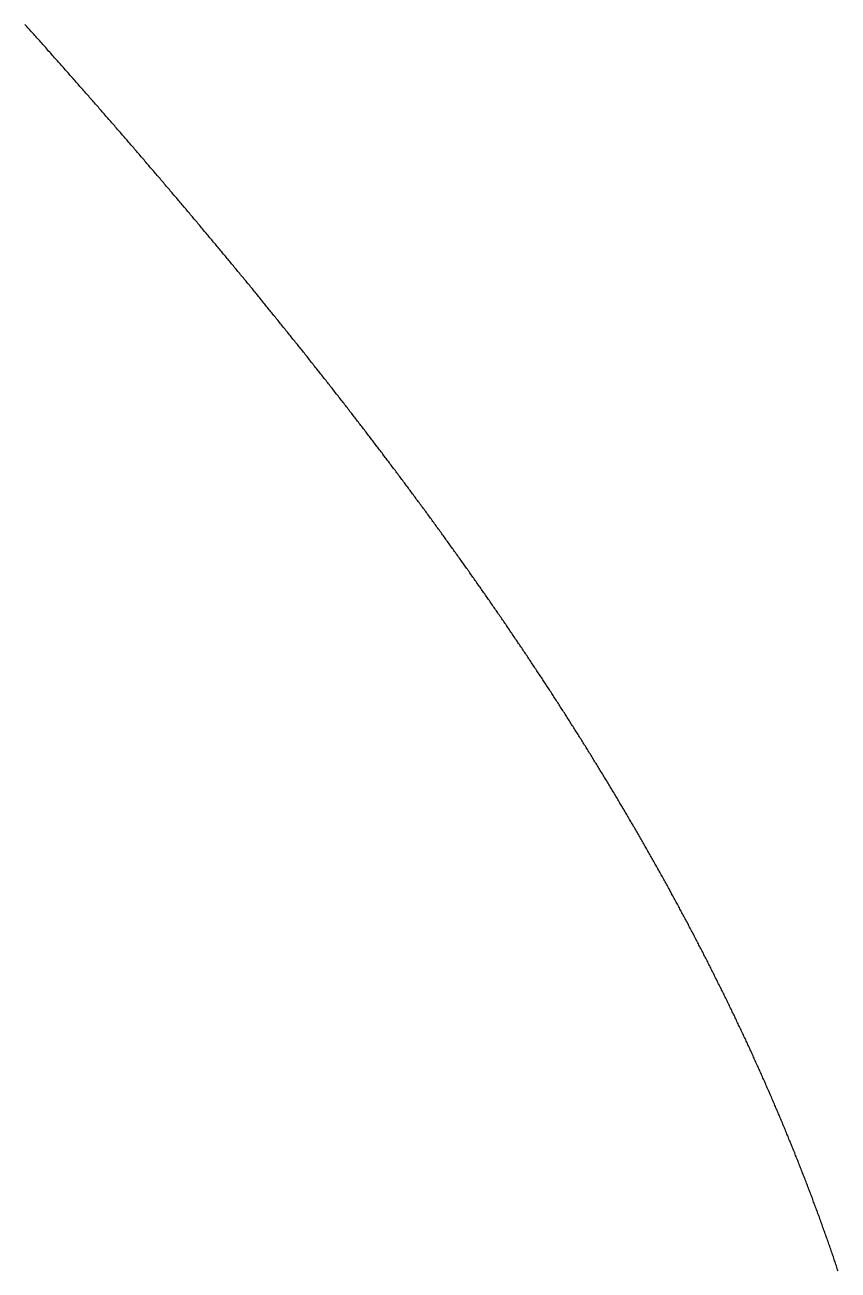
# Model space of a CAD drawing. Header units: metres. Extents: x -19.4 to 17.8, y -17.8 to 29.1.
# Drawn here: x 10.15 to 16.88, y 5.67 to 15.96 of the extents above; entities that cross this region are included whole.
import ezdxf

# ---------------------------------------------------------------- set-up
doc = ezdxf.new("R2010")
doc.units = ezdxf.units.M

msp = doc.modelspace()

# ---------------------------------------------------------------- linework, layer by layer
for p, q in [((10.163, 15.951), (10.155, 15.96)), ((10.171, 15.942), (10.163, 15.951)), ((10.179, 15.933), (10.171, 15.942)), ((10.188, 15.924), (10.179, 15.933)), ((10.196, 15.915), (10.188, 15.924)), ((10.204, 15.905), (10.196, 15.915)), ((10.212, 15.896), (10.204, 15.905)), ((10.221, 15.887), (10.212, 15.896)), ((10.229, 15.878), (10.221, 15.887)), ((10.237, 15.869), (10.229, 15.878)), ((10.245, 15.859), (10.237, 15.869)), ((10.253, 15.85), (10.245, 15.859)), ((10.262, 15.841), (10.253, 15.85)), ((10.27, 15.832), (10.262, 15.841)), ((10.278, 15.823), (10.27, 15.832)), ((10.286, 15.814), (10.278, 15.823)), ((10.294, 15.804), (10.286, 15.814)), ((10.302, 15.795), (10.294, 15.804)), ((10.311, 15.786), (10.302, 15.795)), ((10.319, 15.777), (10.311, 15.786)), ((10.327, 15.768), (10.319, 15.777)), ((10.335, 15.759), (10.327, 15.768)), ((10.343, 15.749), (10.335, 15.759)), ((10.351, 15.74), (10.343, 15.749)), ((10.36, 15.731), (10.351, 15.74)), ((10.368, 15.722), (10.36, 15.731)), ((10.376, 15.713), (10.368, 15.722)), ((10.384, 15.704), (10.376, 15.713)), ((10.392, 15.695), (10.384, 15.704)), ((10.4, 15.685), (10.392, 15.695)), ((10.408, 15.676), (10.4, 15.685)), ((10.416, 15.667), (10.408, 15.676)), ((10.425, 15.658), (10.416, 15.667)), ((10.433, 15.649), (10.425, 15.658)), ((10.441, 15.64), (10.433, 15.649)), ((10.449, 15.631), (10.441, 15.64)), ((10.457, 15.621), (10.449, 15.631)), ((10.465, 15.612), (10.457, 15.621)), ((10.473, 15.603), (10.465, 15.612)), ((10.481, 15.594), (10.473, 15.603)), ((10.489, 15.585), (10.481, 15.594)), ((10.497, 15.576), (10.489, 15.585)), ((10.505, 15.567), (10.497, 15.576)), ((10.514, 15.557), (10.505, 15.567)), ((10.522, 15.548), (10.514, 15.557)), ((10.53, 15.539), (10.522, 15.548)), ((10.538, 15.53), (10.53, 15.539)), ((10.546, 15.521), (10.538, 15.53)), ((10.554, 15.512), (10.546, 15.521)), ((10.562, 15.503), (10.554, 15.512)), ((10.57, 15.494), (10.562, 15.503)), ((10.578, 15.484), (10.57, 15.494)), ((10.586, 15.475), (10.578, 15.484)), ((10.594, 15.466), (10.586, 15.475)), ((10.602, 15.457), (10.594, 15.466)), ((10.61, 15.448), (10.602, 15.457)), ((10.618, 15.439), (10.61, 15.448)), ((10.626, 15.43), (10.618, 15.439)), ((10.634, 15.421), (10.626, 15.43)), ((10.642, 15.412), (10.634, 15.421)), ((10.65, 15.402), (10.642, 15.412)), ((10.658, 15.393), (10.65, 15.402)), ((10.666, 15.384), (10.658, 15.393)), ((10.674, 15.375), (10.666, 15.384)), ((10.682, 15.366), (10.674, 15.375)), ((10.69, 15.357), (10.682, 15.366)), ((10.698, 15.348), (10.69, 15.357)), ((10.706, 15.339), (10.698, 15.348)), ((10.714, 15.33), (10.706, 15.339)), ((10.722, 15.32), (10.714, 15.33)), ((10.73, 15.311), (10.722, 15.32)), ((10.738, 15.302), (10.73, 15.311)), ((10.746, 15.293), (10.738, 15.302)), ((10.754, 15.284), (10.746, 15.293)), ((10.762, 15.275), (10.754, 15.284)), ((10.77, 15.266), (10.762, 15.275)), ((10.778, 15.257), (10.77, 15.266)), ((10.786, 15.248), (10.778, 15.257)), ((10.794, 15.239), (10.786, 15.248)), ((10.802, 15.23), (10.794, 15.239)), ((10.81, 15.22), (10.802, 15.23)), ((10.818, 15.211), (10.81, 15.22)), ((10.825, 15.202), (10.818, 15.211)), ((10.833, 15.193), (10.825, 15.202)), ((10.841, 15.184), (10.833, 15.193)), ((10.849, 15.175), (10.841, 15.184)), ((10.857, 15.166), (10.849, 15.175)), ((10.865, 15.157), (10.857, 15.166)), ((10.873, 15.148), (10.865, 15.157)), ((10.881, 15.139), (10.873, 15.148)), ((10.889, 15.13), (10.881, 15.139)), ((10.897, 15.121), (10.889, 15.13)), ((10.905, 15.111), (10.897, 15.121)), ((10.912, 15.102), (10.905, 15.111)), ((10.92, 15.093), (10.912, 15.102)), ((10.928, 15.084), (10.92, 15.093)), ((10.936, 15.075), (10.928, 15.084)), ((10.944, 15.066), (10.936, 15.075)), ((10.952, 15.057), (10.944, 15.066)), ((10.96, 15.048), (10.952, 15.057)), ((10.968, 15.039), (10.96, 15.048)), ((10.975, 15.03), (10.968, 15.039)), ((10.983, 15.021), (10.975, 15.03)), ((10.991, 15.012), (10.983, 15.021)), ((10.999, 15.003), (10.991, 15.012)), ((11.007, 14.994), (10.999, 15.003)), ((11.015, 14.984), (11.007, 14.994)), ((11.023, 14.975), (11.015, 14.984)), ((11.03, 14.966), (11.023, 14.975)), ((11.038, 14.957), (11.03, 14.966)), ((11.046, 14.948), (11.038, 14.957)), ((11.054, 14.939), (11.046, 14.948)), ((11.062, 14.93), (11.054, 14.939)), ((11.069, 14.921), (11.062, 14.93)), ((11.077, 14.912), (11.069, 14.921)), ((11.085, 14.903), (11.077, 14.912)), ((11.093, 14.894), (11.085, 14.903)), ((11.101, 14.885), (11.093, 14.894)), ((11.109, 14.876), (11.101, 14.885)), ((11.116, 14.867), (11.109, 14.876)), ((11.124, 14.858), (11.116, 14.867)), ((11.132, 14.849), (11.124, 14.858)), ((11.14, 14.84), (11.132, 14.849)), ((11.147, 14.83), (11.14, 14.84)), ((11.155, 14.821), (11.147, 14.83)), ((11.163, 14.812), (11.155, 14.821)), ((11.171, 14.803), (11.163, 14.812)), ((11.179, 14.794), (11.171, 14.803)), ((11.186, 14.785), (11.179, 14.794)), ((11.194, 14.776), (11.186, 14.785)), ((11.202, 14.767), (11.194, 14.776)), ((11.21, 14.758), (11.202, 14.767)), ((11.217, 14.749), (11.21, 14.758)), ((11.225, 14.74), (11.217, 14.749)), ((11.233, 14.731), (11.225, 14.74)), ((11.241, 14.722), (11.233, 14.731)), ((11.248, 14.713), (11.241, 14.722)), ((11.256, 14.704), (11.248, 14.713)), ((11.264, 14.695), (11.256, 14.704)), ((11.272, 14.686), (11.264, 14.695)), ((11.279, 14.677), (11.272, 14.686)), ((11.287, 14.668), (11.279, 14.677)), ((11.295, 14.659), (11.287, 14.668)), ((11.302, 14.65), (11.295, 14.659)), ((11.31, 14.641), (11.302, 14.65)), ((11.318, 14.632), (11.31, 14.641)), ((11.326, 14.622), (11.318, 14.632)), ((11.333, 14.613), (11.326, 14.622)), ((11.341, 14.604), (11.333, 14.613)), ((11.349, 14.595), (11.341, 14.604)), ((11.356, 14.586), (11.349, 14.595)), ((11.364, 14.577), (11.356, 14.586)), ((11.372, 14.568), (11.364, 14.577)), ((11.379, 14.559), (11.372, 14.568)), ((11.387, 14.55), (11.379, 14.559)), ((11.395, 14.541), (11.387, 14.55)), ((11.402, 14.532), (11.395, 14.541)), ((11.41, 14.523), (11.402, 14.532)), ((11.418, 14.514), (11.41, 14.523)), ((11.425, 14.505), (11.418, 14.514)), ((11.433, 14.496), (11.425, 14.505)), ((11.441, 14.487), (11.433, 14.496)), ((11.448, 14.478), (11.441, 14.487)), ((11.456, 14.469), (11.448, 14.478)), ((11.464, 14.46), (11.456, 14.469)), ((11.471, 14.451), (11.464, 14.46)), ((11.479, 14.442), (11.471, 14.451)), ((11.487, 14.433), (11.479, 14.442)), ((11.494, 14.424), (11.487, 14.433)), ((11.502, 14.415), (11.494, 14.424)), ((11.509, 14.406), (11.502, 14.415)), ((11.517, 14.397), (11.509, 14.406)), ((11.525, 14.388), (11.517, 14.397)), ((11.532, 14.379), (11.525, 14.388)), ((11.54, 14.37), (11.532, 14.379)), ((11.547, 14.361), (11.54, 14.37)), ((11.555, 14.352), (11.547, 14.361)), ((11.563, 14.343), (11.555, 14.352)), ((11.57, 14.334), (11.563, 14.343)), ((11.578, 14.325), (11.57, 14.334)), ((11.585, 14.316), (11.578, 14.325)), ((11.593, 14.307), (11.585, 14.316)), ((11.601, 14.298), (11.593, 14.307)), ((11.608, 14.288), (11.601, 14.298)), ((11.616, 14.279), (11.608, 14.288)), ((11.623, 14.27), (11.616, 14.279)), ((11.631, 14.261), (11.623, 14.27)), ((11.638, 14.252), (11.631, 14.261)), ((11.646, 14.243), (11.638, 14.252)), ((11.654, 14.234), (11.646, 14.243)), ((11.661, 14.225), (11.654, 14.234)), ((11.669, 14.216), (11.661, 14.225)), ((11.676, 14.207), (11.669, 14.216)), ((11.684, 14.198), (11.676, 14.207)), ((11.691, 14.189), (11.684, 14.198)), ((11.699, 14.18), (11.691, 14.189)), ((11.706, 14.171), (11.699, 14.18)), ((11.714, 14.162), (11.706, 14.171)), ((11.721, 14.153), (11.714, 14.162)), ((11.729, 14.144), (11.721, 14.153)), ((11.736, 14.135), (11.729, 14.144)), ((11.744, 14.126), (11.736, 14.135)), ((11.752, 14.117), (11.744, 14.126)), ((11.759, 14.108), (11.752, 14.117)), ((11.767, 14.099), (11.759, 14.108)), ((11.774, 14.09), (11.767, 14.099)), ((11.782, 14.081), (11.774, 14.09)), ((11.789, 14.072), (11.782, 14.081)), ((11.797, 14.063), (11.789, 14.072)), ((11.804, 14.054), (11.797, 14.063)), ((11.812, 14.045), (11.804, 14.054)), ((11.819, 14.036), (11.812, 14.045)), ((11.827, 14.027), (11.819, 14.036)), ((11.834, 14.018), (11.827, 14.027)), ((11.841, 14.009), (11.834, 14.018)), ((11.849, 14), (11.841, 14.009)), ((11.856, 13.991), (11.849, 14)), ((11.864, 13.982), (11.856, 13.991)), ((11.871, 13.973), (11.864, 13.982)), ((11.879, 13.964), (11.871, 13.973)), ((11.886, 13.955), (11.879, 13.964)), ((11.894, 13.946), (11.886, 13.955)), ((11.901, 13.937), (11.894, 13.946)), ((11.909, 13.928), (11.901, 13.937)), ((11.916, 13.919), (11.909, 13.928)), ((11.923, 13.91), (11.916, 13.919)), ((11.931, 13.901), (11.923, 13.91)), ((11.938, 13.892), (11.931, 13.901)), ((11.946, 13.883), (11.938, 13.892)), ((11.953, 13.874), (11.946, 13.883)), ((11.961, 13.865), (11.953, 13.874)), ((11.968, 13.856), (11.961, 13.865)), ((11.975, 13.847), (11.968, 13.856)), ((11.983, 13.838), (11.975, 13.847)), ((11.99, 13.829), (11.983, 13.838)), ((11.998, 13.82), (11.99, 13.829)), ((12.005, 13.811), (11.998, 13.82)), ((12.013, 13.802), (12.005, 13.811)), ((12.02, 13.793), (12.013, 13.802)), ((12.027, 13.784), (12.02, 13.793)), ((12.035, 13.775), (12.027, 13.784)), ((12.042, 13.766), (12.035, 13.775)), ((12.049, 13.757), (12.042, 13.766)), ((12.057, 13.748), (12.049, 13.757)), ((12.064, 13.739), (12.057, 13.748)), ((12.072, 13.73), (12.064, 13.739)), ((12.079, 13.721), (12.072, 13.73)), ((12.086, 13.712), (12.079, 13.721)), ((12.094, 13.703), (12.086, 13.712)), ((12.101, 13.694), (12.094, 13.703)), ((12.108, 13.685), (12.101, 13.694)), ((12.116, 13.676), (12.108, 13.685)), ((12.123, 13.667), (12.116, 13.676)), ((12.13, 13.658), (12.123, 13.667)), ((12.138, 13.649), (12.13, 13.658)), ((12.145, 13.639), (12.138, 13.649)), ((12.152, 13.63), (12.145, 13.639)), ((12.16, 13.621), (12.152, 13.63)), ((12.167, 13.612), (12.16, 13.621)), ((12.174, 13.603), (12.167, 13.612)), ((12.182, 13.594), (12.174, 13.603)), ((12.189, 13.585), (12.182, 13.594)), ((12.196, 13.576), (12.189, 13.585)), ((12.204, 13.567), (12.196, 13.576)), ((12.211, 13.558), (12.204, 13.567)), ((12.218, 13.549), (12.211, 13.558)), ((12.226, 13.54), (12.218, 13.549)), ((12.233, 13.531), (12.226, 13.54)), ((12.24, 13.522), (12.233, 13.531)), ((12.248, 13.513), (12.24, 13.522)), ((12.255, 13.504), (12.248, 13.513)), ((12.262, 13.495), (12.255, 13.504)), ((12.269, 13.486), (12.262, 13.495)), ((12.277, 13.477), (12.269, 13.486)), ((12.284, 13.468), (12.277, 13.477)), ((12.291, 13.459), (12.284, 13.468)), ((12.299, 13.45), (12.291, 13.459)), ((12.306, 13.441), (12.299, 13.45)), ((12.313, 13.432), (12.306, 13.441)), ((12.32, 13.423), (12.313, 13.432)), ((12.328, 13.414), (12.32, 13.423)), ((12.335, 13.405), (12.328, 13.414)), ((12.342, 13.396), (12.335, 13.405)), ((12.349, 13.387), (12.342, 13.396)), ((12.357, 13.378), (12.349, 13.387)), ((12.364, 13.369), (12.357, 13.378)), ((12.371, 13.36), (12.364, 13.369)), ((12.378, 13.351), (12.371, 13.36)), ((12.386, 13.342), (12.378, 13.351)), ((12.393, 13.333), (12.386, 13.342)), ((12.4, 13.324), (12.393, 13.333)), ((12.407, 13.315), (12.4, 13.324)), ((12.415, 13.306), (12.407, 13.315)), ((12.422, 13.297), (12.415, 13.306)), ((12.429, 13.288), (12.422, 13.297)), ((12.436, 13.279), (12.429, 13.288)), ((12.443, 13.27), (12.436, 13.279)), ((12.451, 13.261), (12.443, 13.27)), ((12.458, 13.252), (12.451, 13.261)), ((12.465, 13.243), (12.458, 13.252)), ((12.472, 13.234), (12.465, 13.243)), ((12.479, 13.225), (12.472, 13.234)), ((12.487, 13.216), (12.479, 13.225)), ((12.494, 13.207), (12.487, 13.216)), ((12.501, 13.198), (12.494, 13.207)), ((12.508, 13.188), (12.501, 13.198)), ((12.515, 13.179), (12.508, 13.188)), ((12.522, 13.17), (12.515, 13.179)), ((12.53, 13.161), (12.522, 13.17)), ((12.537, 13.152), (12.53, 13.161)), ((12.544, 13.143), (12.537, 13.152)), ((12.551, 13.134), (12.544, 13.143)), ((12.558, 13.125), (12.551, 13.134)), ((12.565, 13.116), (12.558, 13.125)), ((12.573, 13.107), (12.565, 13.116)), ((12.58, 13.098), (12.573, 13.107)), ((12.587, 13.089), (12.58, 13.098)), ((12.594, 13.08), (12.587, 13.089)), ((12.601, 13.071), (12.594, 13.08)), ((12.608, 13.062), (12.601, 13.071)), ((12.615, 13.053), (12.608, 13.062)), ((12.623, 13.044), (12.615, 13.053)), ((12.63, 13.035), (12.623, 13.044)), ((12.637, 13.026), (12.63, 13.035)), ((12.644, 13.017), (12.637, 13.026)), ((12.651, 13.008), (12.644, 13.017)), ((12.658, 12.999), (12.651, 13.008)), ((12.665, 12.99), (12.658, 12.999)), ((12.672, 12.981), (12.665, 12.99)), ((12.679, 12.972), (12.672, 12.981)), ((12.687, 12.963), (12.679, 12.972)), ((12.694, 12.954), (12.687, 12.963)), ((12.701, 12.945), (12.694, 12.954)), ((12.708, 12.935), (12.701, 12.945)), ((12.715, 12.926), (12.708, 12.935)), ((12.722, 12.917), (12.715, 12.926)), ((12.729, 12.908), (12.722, 12.917)), ((12.736, 12.899), (12.729, 12.908)), ((12.743, 12.89), (12.736, 12.899)), ((12.75, 12.881), (12.743, 12.89)), ((12.757, 12.872), (12.75, 12.881)), ((12.764, 12.863), (12.757, 12.872)), ((12.772, 12.854), (12.764, 12.863)), ((12.779, 12.845), (12.772, 12.854)), ((12.786, 12.836), (12.779, 12.845)), ((12.793, 12.827), (12.786, 12.836)), ((12.8, 12.818), (12.793, 12.827)), ((12.807, 12.809), (12.8, 12.818)), ((12.814, 12.8), (12.807, 12.809)), ((12.821, 12.791), (12.814, 12.8)), ((12.828, 12.782), (12.821, 12.791)), ((12.835, 12.773), (12.828, 12.782)), ((12.842, 12.763), (12.835, 12.773)), ((12.849, 12.754), (12.842, 12.763)), ((12.856, 12.745), (12.849, 12.754)), ((12.863, 12.736), (12.856, 12.745)), ((12.87, 12.727), (12.863, 12.736)), ((12.877, 12.718), (12.87, 12.727)), ((12.884, 12.709), (12.877, 12.718)), ((12.891, 12.7), (12.884, 12.709)), ((12.898, 12.691), (12.891, 12.7)), ((12.905, 12.682), (12.898, 12.691)), ((12.912, 12.673), (12.905, 12.682)), ((12.919, 12.664), (12.912, 12.673)), ((12.926, 12.655), (12.919, 12.664)), ((12.933, 12.646), (12.926, 12.655)), ((12.94, 12.637), (12.933, 12.646)), ((12.947, 12.628), (12.94, 12.637)), ((12.954, 12.618), (12.947, 12.628)), ((12.961, 12.609), (12.954, 12.618)), ((12.968, 12.6), (12.961, 12.609)), ((12.975, 12.591), (12.968, 12.6)), ((12.982, 12.582), (12.975, 12.591)), ((12.989, 12.573), (12.982, 12.582)), ((12.996, 12.564), (12.989, 12.573)), ((13.003, 12.555), (12.996, 12.564)), ((13.01, 12.546), (13.003, 12.555)), ((13.017, 12.537), (13.01, 12.546)), ((13.024, 12.528), (13.017, 12.537)), ((13.03, 12.519), (13.024, 12.528)), ((13.037, 12.51), (13.03, 12.519)), ((13.044, 12.5), (13.037, 12.51)), ((13.051, 12.491), (13.044, 12.5)), ((13.058, 12.482), (13.051, 12.491)), ((13.065, 12.473), (13.058, 12.482)), ((13.072, 12.464), (13.065, 12.473)), ((13.079, 12.455), (13.072, 12.464)), ((13.086, 12.446), (13.079, 12.455)), ((13.093, 12.437), (13.086, 12.446)), ((13.1, 12.428), (13.093, 12.437)), ((13.107, 12.419), (13.1, 12.428)), ((13.113, 12.41), (13.107, 12.419)), ((13.12, 12.401), (13.113, 12.41)), ((13.127, 12.391), (13.12, 12.401)), ((13.134, 12.382), (13.127, 12.391)), ((13.141, 12.373), (13.134, 12.382)), ((13.148, 12.364), (13.141, 12.373)), ((13.155, 12.355), (13.148, 12.364)), ((13.162, 12.346), (13.155, 12.355)), ((13.169, 12.337), (13.162, 12.346)), ((13.175, 12.328), (13.169, 12.337)), ((13.182, 12.319), (13.175, 12.328)), ((13.189, 12.31), (13.182, 12.319)), ((13.196, 12.3), (13.189, 12.31)), ((13.203, 12.291), (13.196, 12.3)), ((13.21, 12.282), (13.203, 12.291)), ((13.217, 12.273), (13.21, 12.282)), ((13.223, 12.264), (13.217, 12.273)), ((13.23, 12.255), (13.223, 12.264)), ((13.237, 12.246), (13.23, 12.255)), ((13.244, 12.237), (13.237, 12.246)), ((13.251, 12.228), (13.244, 12.237)), ((13.258, 12.218), (13.251, 12.228)), ((13.264, 12.209), (13.258, 12.218)), ((13.271, 12.2), (13.264, 12.209)), ((13.278, 12.191), (13.271, 12.2)), ((13.285, 12.182), (13.278, 12.191)), ((13.292, 12.173), (13.285, 12.182)), ((13.298, 12.164), (13.292, 12.173)), ((13.305, 12.155), (13.298, 12.164)), ((13.312, 12.145), (13.305, 12.155)), ((13.319, 12.136), (13.312, 12.145)), ((13.326, 12.127), (13.319, 12.136)), ((13.332, 12.118), (13.326, 12.127)), ((13.339, 12.109), (13.332, 12.118)), ((13.346, 12.1), (13.339, 12.109)), ((13.353, 12.091), (13.346, 12.1)), ((13.36, 12.082), (13.353, 12.091)), ((13.366, 12.072), (13.36, 12.082)), ((13.373, 12.063), (13.366, 12.072)), ((13.38, 12.054), (13.373, 12.063)), ((13.387, 12.045), (13.38, 12.054)), ((13.393, 12.036), (13.387, 12.045)), ((13.4, 12.027), (13.393, 12.036)), ((13.407, 12.018), (13.4, 12.027)), ((13.414, 12.009), (13.407, 12.018)), ((13.42, 11.999), (13.414, 12.009)), ((13.427, 11.99), (13.42, 11.999)), ((13.434, 11.981), (13.427, 11.99)), ((13.441, 11.972), (13.434, 11.981)), ((13.447, 11.963), (13.441, 11.972)), ((13.454, 11.954), (13.447, 11.963)), ((13.461, 11.944), (13.454, 11.954)), ((13.468, 11.935), (13.461, 11.944)), ((13.474, 11.926), (13.468, 11.935)), ((13.481, 11.917), (13.474, 11.926)), ((13.488, 11.908), (13.481, 11.917)), ((13.494, 11.899), (13.488, 11.908)), ((13.501, 11.89), (13.494, 11.899)), ((13.508, 11.88), (13.501, 11.89)), ((13.515, 11.871), (13.508, 11.88)), ((13.521, 11.862), (13.515, 11.871)), ((13.528, 11.853), (13.521, 11.862)), ((13.535, 11.844), (13.528, 11.853)), ((13.541, 11.835), (13.535, 11.844)), ((13.548, 11.825), (13.541, 11.835)), ((13.555, 11.816), (13.548, 11.825)), ((13.561, 11.807), (13.555, 11.816)), ((13.568, 11.798), (13.561, 11.807)), ((13.575, 11.789), (13.568, 11.798)), ((13.581, 11.78), (13.575, 11.789)), ((13.588, 11.77), (13.581, 11.78)), ((13.595, 11.761), (13.588, 11.77)), ((13.601, 11.752), (13.595, 11.761)), ((13.608, 11.743), (13.601, 11.752)), ((13.615, 11.734), (13.608, 11.743)), ((13.621, 11.725), (13.615, 11.734)), ((13.628, 11.715), (13.621, 11.725)), ((13.635, 11.706), (13.628, 11.715)), ((13.641, 11.697), (13.635, 11.706)), ((13.648, 11.688), (13.641, 11.697)), ((13.655, 11.679), (13.648, 11.688)), ((13.661, 11.669), (13.655, 11.679)), ((13.668, 11.66), (13.661, 11.669)), ((13.674, 11.651), (13.668, 11.66)), ((13.681, 11.642), (13.674, 11.651)), ((13.688, 11.633), (13.681, 11.642)), ((13.694, 11.623), (13.688, 11.633)), ((13.701, 11.614), (13.694, 11.623)), ((13.707, 11.605), (13.701, 11.614)), ((13.714, 11.596), (13.707, 11.605)), ((13.721, 11.587), (13.714, 11.596)), ((13.727, 11.577), (13.721, 11.587)), ((13.734, 11.568), (13.727, 11.577)), ((13.74, 11.559), (13.734, 11.568)), ((13.747, 11.55), (13.74, 11.559)), ((13.754, 11.541), (13.747, 11.55)), ((13.76, 11.531), (13.754, 11.541)), ((13.767, 11.522), (13.76, 11.531)), ((13.773, 11.513), (13.767, 11.522)), ((13.78, 11.504), (13.773, 11.513)), ((13.786, 11.495), (13.78, 11.504)), ((13.793, 11.485), (13.786, 11.495)), ((13.799, 11.476), (13.793, 11.485)), ((13.806, 11.467), (13.799, 11.476)), ((13.813, 11.458), (13.806, 11.467)), ((13.819, 11.448), (13.813, 11.458)), ((13.826, 11.439), (13.819, 11.448)), ((13.832, 11.43), (13.826, 11.439)), ((13.839, 11.421), (13.832, 11.43)), ((13.845, 11.411), (13.839, 11.421)), ((13.852, 11.402), (13.845, 11.411)), ((13.858, 11.393), (13.852, 11.402)), ((13.865, 11.384), (13.858, 11.393)), ((13.871, 11.375), (13.865, 11.384)), ((13.878, 11.365), (13.871, 11.375)), ((13.884, 11.356), (13.878, 11.365)), ((13.891, 11.347), (13.884, 11.356)), ((13.897, 11.338), (13.891, 11.347)), ((13.904, 11.328), (13.897, 11.338)), ((13.91, 11.319), (13.904, 11.328)), ((13.917, 11.31), (13.91, 11.319)), ((13.923, 11.301), (13.917, 11.31)), ((13.93, 11.291), (13.923, 11.301)), ((13.936, 11.282), (13.93, 11.291)), ((13.943, 11.273), (13.936, 11.282)), ((13.949, 11.264), (13.943, 11.273)), ((13.956, 11.254), (13.949, 11.264)), ((13.962, 11.245), (13.956, 11.254)), ((13.969, 11.236), (13.962, 11.245)), ((13.975, 11.226), (13.969, 11.236)), ((13.981, 11.217), (13.975, 11.226)), ((13.988, 11.208), (13.981, 11.217)), ((13.994, 11.199), (13.988, 11.208)), ((14.001, 11.189), (13.994, 11.199)), ((14.007, 11.18), (14.001, 11.189)), ((14.014, 11.171), (14.007, 11.18)), ((14.02, 11.162), (14.014, 11.171)), ((14.026, 11.152), (14.02, 11.162)), ((14.033, 11.143), (14.026, 11.152)), ((14.039, 11.134), (14.033, 11.143)), ((14.046, 11.124), (14.039, 11.134)), ((14.052, 11.115), (14.046, 11.124)), ((14.059, 11.106), (14.052, 11.115)), ((14.065, 11.097), (14.059, 11.106)), ((14.071, 11.087), (14.065, 11.097)), ((14.078, 11.078), (14.071, 11.087)), ((14.084, 11.069), (14.078, 11.078)), ((14.091, 11.059), (14.084, 11.069)), ((14.097, 11.05), (14.091, 11.059)), ((14.103, 11.041), (14.097, 11.05)), ((14.11, 11.032), (14.103, 11.041)), ((14.116, 11.022), (14.11, 11.032)), ((14.122, 11.013), (14.116, 11.022)), ((14.129, 11.004), (14.122, 11.013)), ((14.135, 10.994), (14.129, 11.004)), ((14.142, 10.985), (14.135, 10.994)), ((14.148, 10.976), (14.142, 10.985)), ((14.154, 10.966), (14.148, 10.976)), ((14.161, 10.957), (14.154, 10.966)), ((14.167, 10.948), (14.161, 10.957)), ((14.173, 10.938), (14.167, 10.948)), ((14.18, 10.929), (14.173, 10.938)), ((14.186, 10.92), (14.18, 10.929)), ((14.192, 10.91), (14.186, 10.92)), ((14.199, 10.901), (14.192, 10.91)), ((14.205, 10.892), (14.199, 10.901)), ((14.211, 10.882), (14.205, 10.892)), ((14.218, 10.873), (14.211, 10.882)), ((14.224, 10.864), (14.218, 10.873)), ((14.23, 10.854), (14.224, 10.864)), ((14.236, 10.845), (14.23, 10.854)), ((14.243, 10.836), (14.236, 10.845)), ((14.249, 10.826), (14.243, 10.836)), ((14.255, 10.817), (14.249, 10.826)), ((14.262, 10.808), (14.255, 10.817)), ((14.268, 10.798), (14.262, 10.808)), ((14.274, 10.789), (14.268, 10.798)), ((14.28, 10.78), (14.274, 10.789)), ((14.287, 10.77), (14.28, 10.78)), ((14.293, 10.761), (14.287, 10.77)), ((14.299, 10.752), (14.293, 10.761)), ((14.306, 10.742), (14.299, 10.752)), ((14.312, 10.733), (14.306, 10.742)), ((14.318, 10.724), (14.312, 10.733)), ((14.324, 10.714), (14.318, 10.724)), ((14.331, 10.705), (14.324, 10.714)), ((14.337, 10.695), (14.331, 10.705)), ((14.343, 10.686), (14.337, 10.695)), ((14.349, 10.677), (14.343, 10.686)), ((14.355, 10.667), (14.349, 10.677)), ((14.362, 10.658), (14.355, 10.667)), ((14.368, 10.649), (14.362, 10.658)), ((14.374, 10.639), (14.368, 10.649)), ((14.38, 10.63), (14.374, 10.639)), ((14.387, 10.62), (14.38, 10.63)), ((14.393, 10.611), (14.387, 10.62)), ((14.399, 10.602), (14.393, 10.611)), ((14.405, 10.592), (14.399, 10.602)), ((14.411, 10.583), (14.405, 10.592)), ((14.418, 10.574), (14.411, 10.583)), ((14.424, 10.564), (14.418, 10.574)), ((14.43, 10.555), (14.424, 10.564)), ((14.436, 10.545), (14.43, 10.555)), ((14.442, 10.536), (14.436, 10.545)), ((14.448, 10.527), (14.442, 10.536)), ((14.455, 10.517), (14.448, 10.527)), ((14.461, 10.508), (14.455, 10.517)), ((14.467, 10.498), (14.461, 10.508)), ((14.473, 10.489), (14.467, 10.498)), ((14.479, 10.48), (14.473, 10.489)), ((14.485, 10.47), (14.479, 10.48)), ((14.492, 10.461), (14.485, 10.47)), ((14.498, 10.451), (14.492, 10.461)), ((14.504, 10.442), (14.498, 10.451)), ((14.51, 10.432), (14.504, 10.442)), ((14.516, 10.423), (14.51, 10.432)), ((14.522, 10.414), (14.516, 10.423)), ((14.528, 10.404), (14.522, 10.414)), ((14.534, 10.395), (14.528, 10.404)), ((14.541, 10.385), (14.534, 10.395)), ((14.547, 10.376), (14.541, 10.385)), ((14.553, 10.366), (14.547, 10.376)), ((14.559, 10.357), (14.553, 10.366)), ((14.565, 10.348), (14.559, 10.357)), ((14.571, 10.338), (14.565, 10.348)), ((14.577, 10.329), (14.571, 10.338)), ((14.583, 10.319), (14.577, 10.329)), ((14.589, 10.31), (14.583, 10.319)), ((14.595, 10.3), (14.589, 10.31)), ((14.601, 10.291), (14.595, 10.3)), ((14.607, 10.281), (14.601, 10.291)), ((14.614, 10.272), (14.607, 10.281)), ((14.62, 10.262), (14.614, 10.272)), ((14.626, 10.253), (14.62, 10.262)), ((14.632, 10.244), (14.626, 10.253)), ((14.638, 10.234), (14.632, 10.244)), ((14.644, 10.225), (14.638, 10.234)), ((14.65, 10.215), (14.644, 10.225)), ((14.656, 10.206), (14.65, 10.215)), ((14.662, 10.196), (14.656, 10.206)), ((14.668, 10.187), (14.662, 10.196)), ((14.674, 10.177), (14.668, 10.187)), ((14.68, 10.168), (14.674, 10.177)), ((14.686, 10.158), (14.68, 10.168)), ((14.692, 10.149), (14.686, 10.158)), ((14.698, 10.139), (14.692, 10.149)), ((14.704, 10.13), (14.698, 10.139)), ((14.71, 10.12), (14.704, 10.13)), ((14.716, 10.111), (14.71, 10.12)), ((14.722, 10.101), (14.716, 10.111)), ((14.728, 10.092), (14.722, 10.101)), ((14.734, 10.082), (14.728, 10.092)), ((14.74, 10.073), (14.734, 10.082)), ((14.746, 10.063), (14.74, 10.073)), ((14.752, 10.054), (14.746, 10.063)), ((14.758, 10.044), (14.752, 10.054)), ((14.764, 10.035), (14.758, 10.044)), ((14.77, 10.025), (14.764, 10.035)), ((14.776, 10.016), (14.77, 10.025)), ((14.782, 10.006), (14.776, 10.016)), ((14.788, 9.997), (14.782, 10.006)), ((14.794, 9.987), (14.788, 9.997)), ((14.799, 9.978), (14.794, 9.987)), ((14.805, 9.968), (14.799, 9.978)), ((14.811, 9.959), (14.805, 9.968)), ((14.817, 9.949), (14.811, 9.959)), ((14.823, 9.939), (14.817, 9.949)), ((14.829, 9.93), (14.823, 9.939)), ((14.835, 9.92), (14.829, 9.93)), ((14.841, 9.911), (14.835, 9.92)), ((14.847, 9.901), (14.841, 9.911)), ((14.853, 9.892), (14.847, 9.901)), ((14.859, 9.882), (14.853, 9.892)), ((14.864, 9.873), (14.859, 9.882)), ((14.87, 9.863), (14.864, 9.873)), ((14.876, 9.854), (14.87, 9.863)), ((14.882, 9.844), (14.876, 9.854)), ((14.888, 9.834), (14.882, 9.844)), ((14.894, 9.825), (14.888, 9.834)), ((14.9, 9.815), (14.894, 9.825)), ((14.906, 9.806), (14.9, 9.815)), ((14.911, 9.796), (14.906, 9.806)), ((14.917, 9.787), (14.911, 9.796)), ((14.923, 9.777), (14.917, 9.787)), ((14.929, 9.767), (14.923, 9.777)), ((14.935, 9.758), (14.929, 9.767)), ((14.941, 9.748), (14.935, 9.758)), ((14.946, 9.739), (14.941, 9.748)), ((14.952, 9.729), (14.946, 9.739)), ((14.958, 9.72), (14.952, 9.729)), ((14.964, 9.71), (14.958, 9.72)), ((14.97, 9.7), (14.964, 9.71)), ((14.976, 9.691), (14.97, 9.7)), ((14.981, 9.681), (14.976, 9.691)), ((14.987, 9.672), (14.981, 9.681)), ((14.993, 9.662), (14.987, 9.672)), ((14.999, 9.652), (14.993, 9.662)), ((15.004, 9.643), (14.999, 9.652)), ((15.01, 9.633), (15.004, 9.643)), ((15.016, 9.624), (15.01, 9.633)), ((15.022, 9.614), (15.016, 9.624)), ((15.028, 9.604), (15.022, 9.614)), ((15.033, 9.595), (15.028, 9.604)), ((15.039, 9.585), (15.033, 9.595)), ((15.045, 9.575), (15.039, 9.585)), ((15.051, 9.566), (15.045, 9.575)), ((15.056, 9.556), (15.051, 9.566)), ((15.062, 9.547), (15.056, 9.556)), ((15.068, 9.537), (15.062, 9.547)), ((15.074, 9.527), (15.068, 9.537)), ((15.079, 9.518), (15.074, 9.527)), ((15.085, 9.508), (15.079, 9.518)), ((15.091, 9.498), (15.085, 9.508)), ((15.096, 9.489), (15.091, 9.498)), ((15.102, 9.479), (15.096, 9.489)), ((15.108, 9.469), (15.102, 9.479)), ((15.114, 9.46), (15.108, 9.469)), ((15.119, 9.45), (15.114, 9.46)), ((15.125, 9.441), (15.119, 9.45)), ((15.131, 9.431), (15.125, 9.441)), ((15.136, 9.421), (15.131, 9.431)), ((15.142, 9.412), (15.136, 9.421)), ((15.148, 9.402), (15.142, 9.412)), ((15.153, 9.392), (15.148, 9.402)), ((15.159, 9.383), (15.153, 9.392)), ((15.165, 9.373), (15.159, 9.383)), ((15.17, 9.363), (15.165, 9.373)), ((15.176, 9.354), (15.17, 9.363)), ((15.182, 9.344), (15.176, 9.354)), ((15.187, 9.334), (15.182, 9.344)), ((15.193, 9.324), (15.187, 9.334)), ((15.199, 9.315), (15.193, 9.324)), ((15.204, 9.305), (15.199, 9.315)), ((15.21, 9.295), (15.204, 9.305)), ((15.215, 9.286), (15.21, 9.295)), ((15.221, 9.276), (15.215, 9.286)), ((15.227, 9.266), (15.221, 9.276)), ((15.232, 9.257), (15.227, 9.266)), ((15.238, 9.247), (15.232, 9.257)), ((15.243, 9.237), (15.238, 9.247)), ((15.249, 9.228), (15.243, 9.237)), ((15.255, 9.218), (15.249, 9.228)), ((15.26, 9.208), (15.255, 9.218)), ((15.266, 9.198), (15.26, 9.208)), ((15.271, 9.189), (15.266, 9.198)), ((15.277, 9.179), (15.271, 9.189)), ((15.282, 9.169), (15.277, 9.179)), ((15.288, 9.159), (15.282, 9.169)), ((15.294, 9.15), (15.288, 9.159)), ((15.299, 9.14), (15.294, 9.15)), ((15.305, 9.13), (15.299, 9.14)), ((15.31, 9.121), (15.305, 9.13)), ((15.316, 9.111), (15.31, 9.121)), ((15.321, 9.101), (15.316, 9.111)), ((15.327, 9.091), (15.321, 9.101)), ((15.332, 9.082), (15.327, 9.091)), ((15.338, 9.072), (15.332, 9.082)), ((15.343, 9.062), (15.338, 9.072)), ((15.349, 9.052), (15.343, 9.062)), ((15.354, 9.043), (15.349, 9.052)), ((15.36, 9.033), (15.354, 9.043)), ((15.365, 9.023), (15.36, 9.033)), ((15.371, 9.013), (15.365, 9.023)), ((15.376, 9.004), (15.371, 9.013)), ((15.382, 8.994), (15.376, 9.004)), ((15.387, 8.984), (15.382, 8.994)), ((15.393, 8.974), (15.387, 8.984)), ((15.398, 8.964), (15.393, 8.974)), ((15.404, 8.955), (15.398, 8.964)), ((15.409, 8.945), (15.404, 8.955)), ((15.415, 8.935), (15.409, 8.945)), ((15.42, 8.925), (15.415, 8.935)), ((15.425, 8.916), (15.42, 8.925)), ((15.431, 8.906), (15.425, 8.916)), ((15.436, 8.896), (15.431, 8.906)), ((15.442, 8.886), (15.436, 8.896)), ((15.447, 8.876), (15.442, 8.886)), ((15.453, 8.867), (15.447, 8.876)), ((15.458, 8.857), (15.453, 8.867)), ((15.463, 8.847), (15.458, 8.857)), ((15.469, 8.837), (15.463, 8.847)), ((15.474, 8.827), (15.469, 8.837)), ((15.48, 8.818), (15.474, 8.827)), ((15.485, 8.808), (15.48, 8.818)), ((15.49, 8.798), (15.485, 8.808)), ((15.496, 8.788), (15.49, 8.798)), ((15.501, 8.778), (15.496, 8.788)), ((15.506, 8.768), (15.501, 8.778)), ((15.512, 8.759), (15.506, 8.768)), ((15.517, 8.749), (15.512, 8.759)), ((15.522, 8.739), (15.517, 8.749)), ((15.528, 8.729), (15.522, 8.739)), ((15.533, 8.719), (15.528, 8.729)), ((15.538, 8.709), (15.533, 8.719)), ((15.544, 8.7), (15.538, 8.709)), ((15.549, 8.69), (15.544, 8.7)), ((15.554, 8.68), (15.549, 8.69)), ((15.56, 8.67), (15.554, 8.68)), ((15.565, 8.66), (15.56, 8.67)), ((15.57, 8.65), (15.565, 8.66)), ((15.576, 8.64), (15.57, 8.65)), ((15.581, 8.631), (15.576, 8.64)), ((15.586, 8.621), (15.581, 8.631)), ((15.592, 8.611), (15.586, 8.621)), ((15.597, 8.601), (15.592, 8.611)), ((15.602, 8.591), (15.597, 8.601)), ((15.607, 8.581), (15.602, 8.591)), ((15.613, 8.571), (15.607, 8.581)), ((15.618, 8.562), (15.613, 8.571)), ((15.623, 8.552), (15.618, 8.562)), ((15.628, 8.542), (15.623, 8.552)), ((15.634, 8.532), (15.628, 8.542)), ((15.639, 8.522), (15.634, 8.532)), ((15.644, 8.512), (15.639, 8.522)), ((15.649, 8.502), (15.644, 8.512)), ((15.655, 8.492), (15.649, 8.502)), ((15.66, 8.482), (15.655, 8.492)), ((15.665, 8.472), (15.66, 8.482)), ((15.67, 8.463), (15.665, 8.472)), ((15.675, 8.453), (15.67, 8.463)), ((15.681, 8.443), (15.675, 8.453)), ((15.686, 8.433), (15.681, 8.443)), ((15.691, 8.423), (15.686, 8.433)), ((15.696, 8.413), (15.691, 8.423)), ((15.701, 8.403), (15.696, 8.413)), ((15.707, 8.393), (15.701, 8.403)), ((15.712, 8.383), (15.707, 8.393)), ((15.717, 8.373), (15.712, 8.383)), ((15.722, 8.363), (15.717, 8.373)), ((15.727, 8.353), (15.722, 8.363)), ((15.732, 8.344), (15.727, 8.353)), ((15.738, 8.334), (15.732, 8.344)), ((15.743, 8.324), (15.738, 8.334)), ((15.748, 8.314), (15.743, 8.324)), ((15.753, 8.304), (15.748, 8.314)), ((15.758, 8.294), (15.753, 8.304)), ((15.763, 8.284), (15.758, 8.294)), ((15.768, 8.274), (15.763, 8.284)), ((15.773, 8.264), (15.768, 8.274)), ((15.778, 8.254), (15.773, 8.264)), ((15.784, 8.244), (15.778, 8.254)), ((15.789, 8.234), (15.784, 8.244)), ((15.794, 8.224), (15.789, 8.234)), ((15.799, 8.214), (15.794, 8.224)), ((15.804, 8.204), (15.799, 8.214)), ((15.809, 8.194), (15.804, 8.204)), ((15.814, 8.184), (15.809, 8.194)), ((15.819, 8.174), (15.814, 8.184)), ((15.824, 8.164), (15.819, 8.174)), ((15.829, 8.154), (15.824, 8.164)), ((15.834, 8.144), (15.829, 8.154)), ((15.839, 8.134), (15.834, 8.144)), ((15.844, 8.124), (15.839, 8.134)), ((15.849, 8.114), (15.844, 8.124)), ((15.854, 8.104), (15.849, 8.114)), ((15.859, 8.094), (15.854, 8.104)), ((15.864, 8.084), (15.859, 8.094)), ((15.869, 8.074), (15.864, 8.084)), ((15.874, 8.064), (15.869, 8.074)), ((15.879, 8.054), (15.874, 8.064)), ((15.884, 8.044), (15.879, 8.054)), ((15.889, 8.034), (15.884, 8.044)), ((15.894, 8.024), (15.889, 8.034)), ((15.899, 8.014), (15.894, 8.024)), ((15.904, 8.004), (15.899, 8.014)), ((15.909, 7.994), (15.904, 8.004)), ((15.914, 7.984), (15.909, 7.994)), ((15.919, 7.974), (15.914, 7.984)), ((15.924, 7.964), (15.919, 7.974)), ((15.929, 7.954), (15.924, 7.964)), ((15.934, 7.944), (15.929, 7.954)), ((15.939, 7.934), (15.934, 7.944)), ((15.944, 7.924), (15.939, 7.934)), ((15.949, 7.914), (15.944, 7.924)), ((15.954, 7.904), (15.949, 7.914)), ((15.959, 7.894), (15.954, 7.904)), ((15.963, 7.884), (15.959, 7.894)), ((15.968, 7.874), (15.963, 7.884)), ((15.973, 7.863), (15.968, 7.874)), ((15.978, 7.853), (15.973, 7.863)), ((15.983, 7.843), (15.978, 7.853)), ((15.988, 7.833), (15.983, 7.843)), ((15.993, 7.823), (15.988, 7.833)), ((15.998, 7.813), (15.993, 7.823)), ((16.002, 7.803), (15.998, 7.813)), ((16.007, 7.793), (16.002, 7.803)), ((16.012, 7.783), (16.007, 7.793)), ((16.017, 7.773), (16.012, 7.783)), ((16.022, 7.763), (16.017, 7.773)), ((16.027, 7.753), (16.022, 7.763)), ((16.031, 7.743), (16.027, 7.753)), ((16.036, 7.732), (16.031, 7.743)), ((16.041, 7.722), (16.036, 7.732)), ((16.046, 7.712), (16.041, 7.722)), ((16.051, 7.702), (16.046, 7.712)), ((16.055, 7.692), (16.051, 7.702)), ((16.06, 7.682), (16.055, 7.692)), ((16.065, 7.672), (16.06, 7.682)), ((16.07, 7.662), (16.065, 7.672)), ((16.075, 7.652), (16.07, 7.662)), ((16.079, 7.641), (16.075, 7.652)), ((16.084, 7.631), (16.079, 7.641)), ((16.089, 7.621), (16.084, 7.631)), ((16.094, 7.611), (16.089, 7.621)), ((16.098, 7.601), (16.094, 7.611)), ((16.103, 7.591), (16.098, 7.601)), ((16.108, 7.581), (16.103, 7.591)), ((16.113, 7.571), (16.108, 7.581)), ((16.117, 7.56), (16.113, 7.571)), ((16.122, 7.55), (16.117, 7.56)), ((16.127, 7.54), (16.122, 7.55)), ((16.131, 7.53), (16.127, 7.54)), ((16.136, 7.52), (16.131, 7.53)), ((16.141, 7.51), (16.136, 7.52)), ((16.146, 7.499), (16.141, 7.51)), ((16.15, 7.489), (16.146, 7.499)), ((16.155, 7.479), (16.15, 7.489)), ((16.16, 7.469), (16.155, 7.479)), ((16.164, 7.459), (16.16, 7.469)), ((16.169, 7.449), (16.164, 7.459)), ((16.174, 7.438), (16.169, 7.449)), ((16.178, 7.428), (16.174, 7.438)), ((16.183, 7.418), (16.178, 7.428)), ((16.187, 7.408), (16.183, 7.418)), ((16.192, 7.398), (16.187, 7.408)), ((16.197, 7.388), (16.192, 7.398)), ((16.201, 7.377), (16.197, 7.388)), ((16.206, 7.367), (16.201, 7.377)), ((16.211, 7.357), (16.206, 7.367)), ((16.215, 7.347), (16.211, 7.357)), ((16.22, 7.337), (16.215, 7.347)), ((16.224, 7.326), (16.22, 7.337)), ((16.229, 7.316), (16.224, 7.326)), ((16.233, 7.306), (16.229, 7.316)), ((16.238, 7.296), (16.233, 7.306)), ((16.243, 7.286), (16.238, 7.296)), ((16.247, 7.275), (16.243, 7.286)), ((16.252, 7.265), (16.247, 7.275)), ((16.256, 7.255), (16.252, 7.265)), ((16.261, 7.245), (16.256, 7.255)), ((16.265, 7.234), (16.261, 7.245)), ((16.27, 7.224), (16.265, 7.234)), ((16.274, 7.214), (16.27, 7.224)), ((16.279, 7.204), (16.274, 7.214)), ((16.283, 7.193), (16.279, 7.204)), ((16.288, 7.183), (16.283, 7.193)), ((16.292, 7.173), (16.288, 7.183)), ((16.297, 7.163), (16.292, 7.173)), ((16.301, 7.153), (16.297, 7.163)), ((16.306, 7.142), (16.301, 7.153)), ((16.31, 7.132), (16.306, 7.142)), ((16.315, 7.122), (16.31, 7.132)), ((16.319, 7.112), (16.315, 7.122)), ((16.324, 7.101), (16.319, 7.112)), ((16.328, 7.091), (16.324, 7.101)), ((16.333, 7.081), (16.328, 7.091)), ((16.337, 7.07), (16.333, 7.081)), ((16.341, 7.06), (16.337, 7.07)), ((16.346, 7.05), (16.341, 7.06)), ((16.35, 7.04), (16.346, 7.05)), ((16.355, 7.029), (16.35, 7.04)), ((16.359, 7.019), (16.355, 7.029)), ((16.363, 7.009), (16.359, 7.019)), ((16.368, 6.998), (16.363, 7.009)), ((16.372, 6.988), (16.368, 6.998)), ((16.377, 6.978), (16.372, 6.988)), ((16.381, 6.968), (16.377, 6.978)), ((16.385, 6.957), (16.381, 6.968)), ((16.39, 6.947), (16.385, 6.957)), ((16.394, 6.937), (16.39, 6.947)), ((16.398, 6.926), (16.394, 6.937)), ((16.403, 6.916), (16.398, 6.926)), ((16.407, 6.906), (16.403, 6.916)), ((16.411, 6.895), (16.407, 6.906)), ((16.416, 6.885), (16.411, 6.895)), ((16.42, 6.875), (16.416, 6.885)), ((16.424, 6.865), (16.42, 6.875)), ((16.429, 6.854), (16.424, 6.865)), ((16.433, 6.844), (16.429, 6.854)), ((16.437, 6.834), (16.433, 6.844)), ((16.442, 6.823), (16.437, 6.834)), ((16.446, 6.813), (16.442, 6.823)), ((16.45, 6.803), (16.446, 6.813)), ((16.454, 6.792), (16.45, 6.803)), ((16.459, 6.782), (16.454, 6.792)), ((16.463, 6.772), (16.459, 6.782)), ((16.467, 6.761), (16.463, 6.772)), ((16.471, 6.751), (16.467, 6.761)), ((16.476, 6.74), (16.471, 6.751)), ((16.48, 6.73), (16.476, 6.74)), ((16.484, 6.72), (16.48, 6.73)), ((16.488, 6.709), (16.484, 6.72)), ((16.493, 6.699), (16.488, 6.709)), ((16.497, 6.689), (16.493, 6.699)), ((16.501, 6.678), (16.497, 6.689)), ((16.505, 6.668), (16.501, 6.678)), ((16.509, 6.658), (16.505, 6.668)), ((16.514, 6.647), (16.509, 6.658)), ((16.518, 6.637), (16.514, 6.647)), ((16.522, 6.626), (16.518, 6.637)), ((16.526, 6.616), (16.522, 6.626)), ((16.53, 6.606), (16.526, 6.616)), ((16.534, 6.595), (16.53, 6.606)), ((16.538, 6.585), (16.534, 6.595)), ((16.543, 6.574), (16.538, 6.585)), ((16.547, 6.564), (16.543, 6.574)), ((16.551, 6.554), (16.547, 6.564)), ((16.555, 6.543), (16.551, 6.554)), ((16.559, 6.533), (16.555, 6.543)), ((16.563, 6.522), (16.559, 6.533)), ((16.567, 6.512), (16.563, 6.522)), ((16.571, 6.502), (16.567, 6.512)), ((16.575, 6.491), (16.571, 6.502)), ((16.58, 6.481), (16.575, 6.491)), ((16.584, 6.47), (16.58, 6.481)), ((16.588, 6.46), (16.584, 6.47)), ((16.592, 6.45), (16.588, 6.46)), ((16.596, 6.439), (16.592, 6.45)), ((16.6, 6.429), (16.596, 6.439)), ((16.604, 6.418), (16.6, 6.429)), ((16.608, 6.408), (16.604, 6.418)), ((16.612, 6.397), (16.608, 6.408)), ((16.616, 6.387), (16.612, 6.397)), ((16.62, 6.376), (16.616, 6.387)), ((16.624, 6.366), (16.62, 6.376)), ((16.628, 6.356), (16.624, 6.366)), ((16.632, 6.345), (16.628, 6.356)), ((16.636, 6.335), (16.632, 6.345)), ((16.64, 6.324), (16.636, 6.335)), ((16.644, 6.314), (16.64, 6.324)), ((16.648, 6.303), (16.644, 6.314)), ((16.652, 6.293), (16.648, 6.303)), ((16.656, 6.282), (16.652, 6.293)), ((16.66, 6.272), (16.656, 6.282)), ((16.664, 6.261), (16.66, 6.272)), ((16.668, 6.251), (16.664, 6.261)), ((16.671, 6.241), (16.668, 6.251)), ((16.675, 6.23), (16.671, 6.241)), ((16.679, 6.22), (16.675, 6.23)), ((16.683, 6.209), (16.679, 6.22)), ((16.687, 6.199), (16.683, 6.209)), ((16.691, 6.188), (16.687, 6.199)), ((16.695, 6.178), (16.691, 6.188)), ((16.699, 6.167), (16.695, 6.178)), ((16.703, 6.157), (16.699, 6.167)), ((16.706, 6.146), (16.703, 6.157)), ((16.71, 6.136), (16.706, 6.146)), ((16.714, 6.125), (16.71, 6.136)), ((16.718, 6.115), (16.714, 6.125)), ((16.722, 6.104), (16.718, 6.115)), ((16.726, 6.094), (16.722, 6.104)), ((16.729, 6.083), (16.726, 6.094)), ((16.733, 6.073), (16.729, 6.083)), ((16.737, 6.062), (16.733, 6.073)), ((16.741, 6.052), (16.737, 6.062)), ((16.745, 6.041), (16.741, 6.052)), ((16.749, 6.03), (16.745, 6.041)), ((16.752, 6.02), (16.749, 6.03)), ((16.756, 6.009), (16.752, 6.02)), ((16.76, 5.999), (16.756, 6.009)), ((16.764, 5.988), (16.76, 5.999)), ((16.767, 5.978), (16.764, 5.988)), ((16.771, 5.967), (16.767, 5.978)), ((16.775, 5.957), (16.771, 5.967)), ((16.779, 5.946), (16.775, 5.957)), ((16.782, 5.936), (16.779, 5.946)), ((16.786, 5.925), (16.782, 5.936)), ((16.79, 5.915), (16.786, 5.925)), ((16.794, 5.904), (16.79, 5.915)), ((16.797, 5.893), (16.794, 5.904)), ((16.801, 5.883), (16.797, 5.893)), ((16.805, 5.872), (16.801, 5.883)), ((16.808, 5.862), (16.805, 5.872)), ((16.812, 5.851), (16.808, 5.862)), ((16.816, 5.841), (16.812, 5.851)), ((16.819, 5.83), (16.816, 5.841)), ((16.823, 5.82), (16.819, 5.83)), ((16.827, 5.809), (16.823, 5.82)), ((16.83, 5.798), (16.827, 5.809)), ((16.834, 5.788), (16.83, 5.798)), ((16.838, 5.777), (16.834, 5.788)), ((16.841, 5.767), (16.838, 5.777)), ((16.845, 5.756), (16.841, 5.767)), ((16.848, 5.745), (16.845, 5.756)), ((16.852, 5.735), (16.848, 5.745)), ((16.856, 5.724), (16.852, 5.735)), ((16.859, 5.714), (16.856, 5.724)), ((16.863, 5.703), (16.859, 5.714)), ((16.866, 5.693), (16.863, 5.703)), ((16.87, 5.682), (16.866, 5.693)), ((16.873, 5.671), (16.87, 5.682)), ((16.877, 5.661), (16.873, 5.671))]:
    msp.add_line(p, q)

doc.saveas('drawing.dxf')
